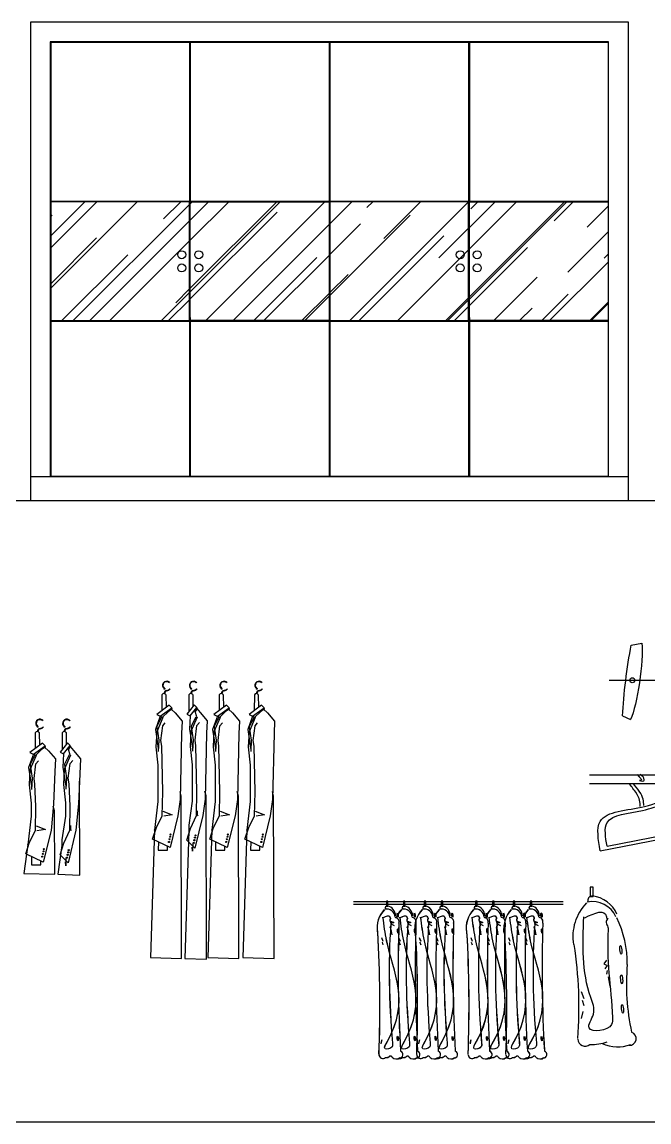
# Model space of a CAD drawing. Header units: inches. Extents: x 8.4 to 50.9, y 14.4 to 39.2.
# Drawn here: x 11.75 to 14.89, y 21.33 to 26.85 of the extents above; entities that cross this region are included whole.
import ezdxf

# ---------------------------------------------------------------- set-up
doc = ezdxf.new("R2010")
doc.units = ezdxf.units.IN
doc.header["$MEASUREMENT"] = 0
for name, color, linetype in [('02', 2, 'Continuous'), ('1', 1, 'Continuous'), ('4', 4, 'Continuous')]:
    doc.layers.add(name, color=color, linetype=linetype)

msp = doc.modelspace()

# ---------------------------------------------------------------- linework, layer by layer
at = {"layer": '02'}
for p, q in [((14.7924, 26.851), (11.7924, 26.851)), ((11.7924, 26.851), (11.7924, 24.451)), ((14.7924, 24.451), (14.7924, 26.851)), ((14.6924, 26.751), (11.8924, 26.751)), ((11.8924, 26.751), (11.8924, 24.571)), ((12.5904, 26.749), (11.8944, 26.749)), ((11.8944, 26.749), (11.8944, 25.953)), ((12.5904, 26.749), (12.5904, 25.953)), ((12.5924, 26.751), (12.5924, 24.571)), ((12.5944, 26.749), (12.5944, 25.953)), ((13.2904, 26.749), (12.5944, 26.749)), ((13.2904, 26.749), (13.2904, 25.953)), ((13.2924, 26.751), (13.2924, 24.571)), ((13.9904, 26.749), (13.2944, 26.749)), ((13.2944, 26.749), (13.2944, 25.953)), ((13.9904, 26.749), (13.9904, 25.953)), ((13.9924, 26.751), (13.9924, 24.571)), ((14.6904, 26.749), (13.9944, 26.749)), ((13.9944, 26.749), (13.9944, 25.953)), ((14.6904, 26.749), (14.6904, 25.953)), ((14.6924, 24.571), (14.6924, 26.751)), ((11.8924, 25.951), (14.6924, 25.951)), ((11.8944, 25.953), (12.5904, 25.953)), ((11.8944, 25.5162), (12.3272, 25.949)), ((11.8944, 25.7173), (12.126, 25.949)), ((11.8944, 25.7784), (12.065, 25.949)), ((12.5904, 25.949), (11.8944, 25.949)), ((11.8944, 25.949), (11.8944, 25.353)), ((12.0078, 25.353), (12.5904, 25.9356)), ((12.4603, 25.863), (12.5463, 25.949)), ((12.5904, 25.353), (12.5904, 25.949)), ((12.5944, 25.953), (13.2904, 25.953)), ((12.5944, 25.8569), (12.6864, 25.949)), ((12.5944, 25.4977), (13.0456, 25.949)), ((12.5944, 25.9396), (12.6038, 25.949)), ((12.5944, 25.7564), (12.787, 25.949)), ((12.5944, 25.5157), (13.0277, 25.949)), ((12.5944, 25.353), (12.5944, 25.949)), ((12.5944, 25.949), (13.2904, 25.949)), ((12.6723, 25.353), (13.2683, 25.949)), ((13.2904, 25.949), (13.2904, 25.353)), ((13.2944, 25.953), (13.9904, 25.953)), ((13.2944, 25.8385), (13.4048, 25.949)), ((13.9904, 25.949), (13.2944, 25.949)), ((13.2944, 25.949), (13.2944, 25.353)), ((13.3943, 25.353), (13.9903, 25.949)), ((13.4805, 25.9205), (13.509, 25.949)), ((13.5649, 25.7642), (13.7497, 25.949)), ((13.9904, 25.353), (13.9904, 25.949)), ((13.9944, 25.953), (14.6904, 25.953)), ((13.9944, 25.8201), (14.1233, 25.949)), ((13.9944, 25.4609), (14.4825, 25.949)), ((13.9944, 25.7123), (14.231, 25.949)), ((13.9944, 25.4717), (14.4717, 25.949)), ((13.9944, 25.353), (13.9944, 25.949)), ((13.9944, 25.949), (14.6904, 25.949)), ((14.0014, 25.9133), (14.037, 25.949)), ((14.4198, 25.854), (14.5148, 25.949)), ((14.6904, 25.949), (14.6904, 25.353)), ((11.8944, 25.8754), (11.9018, 25.8828)), ((12.5944, 25.4618), (13.0297, 25.8971)), ((13.2944, 25.4793), (13.6978, 25.8828)), ((14.5851, 25.8217), (14.6904, 25.927)), ((12.0904, 25.353), (12.5904, 25.8529)), ((12.8088, 25.353), (13.2904, 25.8345)), ((13.2944, 25.6841), (13.4482, 25.8379)), ((13.441, 25.353), (13.8666, 25.7786)), ((13.8415, 25.6673), (13.9904, 25.8161)), ((14.4881, 25.5954), (14.6904, 25.7977)), ((11.8944, 25.5377), (12.1245, 25.7678)), ((12.191, 25.353), (12.5904, 25.7524)), ((13.9944, 25.4286), (14.2851, 25.7193)), ((11.9503, 25.353), (12.2807, 25.6834)), ((12.913, 25.353), (13.229, 25.669)), ((12.9633, 25.353), (13.2904, 25.6801)), ((13.635, 25.353), (13.9904, 25.7083)), ((14.6695, 25.6655), (14.6904, 25.6863)), ((14.3965, 25.353), (14.6904, 25.6468)), ((13.2944, 25.4937), (13.3853, 25.5846)), ((14.1164, 25.353), (14.3336, 25.5703)), ((12.5214, 25.4427), (12.5904, 25.5117)), ((12.4496, 25.353), (12.5904, 25.4937)), ((12.4855, 25.353), (12.5904, 25.4578)), ((13.1537, 25.353), (13.2904, 25.4897)), ((13.168, 25.353), (13.2904, 25.4753)), ((13.8757, 25.353), (13.9904, 25.4677)), ((13.8865, 25.353), (13.9904, 25.4569)), ((14.357, 25.353), (14.4899, 25.4858)), ((14.5977, 25.353), (14.6904, 25.4457)), ((13.9188, 25.353), (13.9904, 25.4246)), ((14.2457, 25.353), (14.3085, 25.4158)), ((14.6049, 25.353), (14.6904, 25.4385)), ((11.8924, 25.351), (14.6924, 25.351)), ((11.8944, 25.369), (11.8944, 24.573)), ((11.8944, 25.353), (12.5904, 25.353)), ((12.5904, 25.369), (12.5904, 24.573)), ((12.5944, 25.369), (12.5944, 24.573)), ((13.2904, 25.353), (12.5944, 25.353)), ((13.2904, 25.369), (13.2904, 24.573)), ((13.2944, 25.369), (13.2944, 24.573)), ((13.2944, 25.353), (13.9904, 25.353)), ((13.9904, 25.369), (13.9904, 24.573)), ((13.9944, 25.369), (13.9944, 24.573)), ((14.6904, 25.353), (13.9944, 25.353)), ((14.6904, 25.369), (14.6904, 24.573)), ((11.7924, 24.571), (14.7924, 24.571)), ((11.8944, 24.573), (12.5904, 24.573)), ((12.5944, 24.573), (13.2904, 24.573)), ((13.2944, 24.573), (13.9904, 24.573)), ((13.9944, 24.573), (14.6904, 24.573)), ((11.7924, 24.451), (14.7924, 24.451)), ((14.806, 23.7244), (14.8588, 23.7352)), ((14.6943, 23.5487), (16.0237, 23.5487)), ((14.7623, 23.3708), (14.8024, 23.3515))]:
    msp.add_line(p, q, dxfattribs=at)
for centre, radius in [((12.5514, 25.6835), 0.02), ((12.6368, 25.6835), 0.02), ((13.9479, 25.6835), 0.02), ((14.0333, 25.6835), 0.02), ((12.5514, 25.6174), 0.02), ((12.6368, 25.6174), 0.02), ((13.9479, 25.6174), 0.02), ((14.0333, 25.6174), 0.02), ((14.8112, 23.549), 0.0126)]:
    msp.add_circle(centre, radius, dxfattribs=at)
at = {"layer": '02', "extrusion": (0, 0, -1)}
for major_axis, ratio, start_param, end_param in [((0.0322, 0.23), 0.162174, 0.623188, 2.601624), ((0.038, 0.3001), 0.10641, 4.053083, 5.313097)]:
    msp.add_ellipse((14.8109, 23.5515), major_axis=major_axis, ratio=ratio, start_param=start_param, end_param=end_param, dxfattribs=at)
at = {"layer": '1'}
for p, q in [((8.7087, 24.451), (29.0349, 24.451)), ((12.4525, 23.4758), (12.4521, 23.3964)), ((12.4746, 23.4131), (12.4731, 23.4749)), ((12.5877, 23.4758), (12.5872, 23.392)), ((12.6096, 23.4199), (12.6083, 23.4749)), ((12.7398, 23.4758), (12.7393, 23.3964)), ((12.7619, 23.4131), (12.7604, 23.4749)), ((12.9157, 23.4758), (12.9152, 23.3964)), ((12.9378, 23.4131), (12.9363, 23.4749)), ((12.4891, 23.4238), (12.426, 23.3771)), ((12.4438, 23.3687), (12.5021, 23.4107)), ((12.5032, 23.4061), (12.4827, 23.3907)), ((12.4891, 23.4238), (12.5021, 23.4107)), ((12.4992, 23.4031), (12.5191, 23.3859)), ((12.5032, 23.4061), (12.5021, 23.4107)), ((12.6141, 23.4254), (12.5766, 23.3787)), ((12.5944, 23.3703), (12.6271, 23.4124)), ((12.6141, 23.4254), (12.6271, 23.4124)), ((12.6282, 23.4078), (12.6183, 23.3924)), ((12.6282, 23.4078), (12.6271, 23.4124)), ((12.628, 23.4075), (12.6441, 23.3875)), ((12.7763, 23.4238), (12.7132, 23.3771)), ((12.7311, 23.3687), (12.7894, 23.4107)), ((12.7905, 23.4061), (12.77, 23.3907)), ((12.7763, 23.4238), (12.7894, 23.4107)), ((12.7864, 23.4031), (12.8063, 23.3859)), ((12.7905, 23.4061), (12.7894, 23.4107)), ((12.9522, 23.4238), (12.8891, 23.3771)), ((12.907, 23.3687), (12.9652, 23.4107)), ((12.9664, 23.4061), (12.9458, 23.3907)), ((12.9522, 23.4238), (12.9652, 23.4107)), ((12.9623, 23.4031), (12.9822, 23.3859)), ((12.9664, 23.4061), (12.9652, 23.4107)), ((12.4438, 23.3687), (12.4192, 23.302)), ((12.4569, 23.3627), (12.4258, 23.2908)), ((12.426, 23.3771), (12.4568, 23.3625)), ((12.4268, 23.3157), (12.4525, 23.3646)), ((12.455, 23.3634), (12.4827, 23.3907)), ((12.5193, 23.3858), (12.5535, 23.3444)), ((12.5535, 23.3444), (12.551, 23.281)), ((12.5766, 23.3787), (12.5944, 23.3703)), ((12.5944, 23.3703), (12.5912, 23.3037)), ((12.6289, 23.3643), (12.5978, 23.2925)), ((12.5988, 23.3173), (12.6245, 23.3662)), ((12.6271, 23.365), (12.6183, 23.3924)), ((12.6443, 23.3875), (12.6785, 23.3461)), ((12.6785, 23.3461), (12.676, 23.2827)), ((12.7311, 23.3687), (12.7064, 23.302)), ((12.7442, 23.3627), (12.7131, 23.2908)), ((12.7132, 23.3771), (12.7441, 23.3625)), ((12.7141, 23.3157), (12.7398, 23.3646)), ((12.7423, 23.3634), (12.77, 23.3907)), ((12.8065, 23.3858), (12.8407, 23.3444)), ((12.8407, 23.3444), (12.8383, 23.281)), ((12.907, 23.3687), (12.8823, 23.302)), ((12.92, 23.3627), (12.8889, 23.2908)), ((12.8891, 23.3771), (12.92, 23.3625)), ((12.8899, 23.3157), (12.9156, 23.3646)), ((12.9182, 23.3634), (12.9458, 23.3907)), ((12.9824, 23.3858), (13.0166, 23.3444)), ((13.0166, 23.3444), (13.0142, 23.281)), ((12.4192, 23.302), (12.4329, 23.2073)), ((12.4258, 23.2908), (12.4217, 23.2152)), ((12.4268, 23.3157), (12.4363, 23.2484)), ((12.4461, 23.2469), (12.4559, 23.32)), ((12.4559, 23.32), (12.4681, 23.3347)), ((12.5912, 23.3037), (12.6049, 23.209)), ((12.5978, 23.2925), (12.5938, 23.2169)), ((12.5988, 23.3173), (12.6083, 23.2501)), ((12.6181, 23.2486), (12.6279, 23.3217)), ((12.6279, 23.3217), (12.6401, 23.3363)), ((12.7064, 23.302), (12.7201, 23.2073)), ((12.7131, 23.2908), (12.709, 23.2152)), ((12.7141, 23.3157), (12.7236, 23.2484)), ((12.7334, 23.2469), (12.7431, 23.32)), ((12.7431, 23.32), (12.7553, 23.3347)), ((12.8823, 23.302), (12.896, 23.2073)), ((12.8889, 23.2908), (12.8849, 23.2152)), ((12.8899, 23.3157), (12.8994, 23.2484)), ((12.9093, 23.2469), (12.919, 23.32)), ((12.919, 23.32), (12.9312, 23.3347)), ((11.8536, 23.2332), (11.7905, 23.1865)), ((11.817, 23.2853), (11.8166, 23.2058)), ((11.8391, 23.2225), (11.8376, 23.2844)), ((11.8536, 23.2332), (11.8666, 23.2202)), ((11.9786, 23.2349), (11.9411, 23.1882)), ((11.9522, 23.2853), (11.9517, 23.2014)), ((11.9741, 23.2294), (11.9728, 23.2844)), ((11.9786, 23.2349), (11.9916, 23.2218)), ((12.4363, 23.2484), (12.434, 23.1913)), ((12.451, 23.2177), (12.4461, 23.2469)), ((12.551, 23.281), (12.5437, 22.9509)), ((12.6083, 23.2501), (12.606, 23.193)), ((12.623, 23.2193), (12.6181, 23.2486)), ((12.676, 23.2827), (12.6687, 22.9525)), ((12.7236, 23.2484), (12.7213, 23.1913)), ((12.7383, 23.2177), (12.7334, 23.2469)), ((12.8383, 23.281), (12.831, 22.9509)), ((12.8994, 23.2484), (12.8972, 23.1913)), ((12.9141, 23.2177), (12.9093, 23.2469)), ((13.0142, 23.281), (13.0069, 22.9509)), ((11.8083, 23.1781), (11.7837, 23.1115)), ((11.7905, 23.1865), (11.8213, 23.172)), ((11.8083, 23.1781), (11.8666, 23.2202)), ((11.8195, 23.1728), (11.8472, 23.2002)), ((11.8677, 23.2156), (11.8472, 23.2002)), ((11.8637, 23.2125), (11.8836, 23.1953)), ((11.8677, 23.2156), (11.8666, 23.2202)), ((11.8838, 23.1953), (11.918, 23.1539)), ((11.9411, 23.1882), (11.9589, 23.1798)), ((11.9589, 23.1798), (11.9557, 23.1131)), ((11.9589, 23.1798), (11.9916, 23.2218)), ((11.9927, 23.2173), (11.9828, 23.2018)), ((11.9916, 23.1745), (11.9828, 23.2018)), ((11.9927, 23.2173), (11.9916, 23.2218)), ((11.9925, 23.217), (12.0086, 23.197)), ((12.0088, 23.197), (12.043, 23.1555)), ((12.4217, 23.2152), (12.4315, 23.1226)), ((12.4559, 22.9886), (12.451, 23.2177)), ((12.5938, 23.2169), (12.6035, 23.1243)), ((12.6279, 22.9903), (12.623, 23.2193)), ((12.709, 23.2152), (12.7187, 23.1226)), ((12.7431, 22.9886), (12.7383, 23.2177)), ((12.8849, 23.2152), (12.8946, 23.1226)), ((12.919, 22.9886), (12.9141, 23.2177)), ((11.8214, 23.1721), (11.7903, 23.1002)), ((11.7913, 23.1251), (11.817, 23.174)), ((11.7913, 23.1251), (11.8008, 23.0578)), ((11.8106, 23.0564), (11.8204, 23.1295)), ((11.8204, 23.1295), (11.8326, 23.1441)), ((11.918, 23.1539), (11.9155, 23.0905)), ((11.9934, 23.1738), (11.9623, 23.1019)), ((11.9633, 23.1268), (11.989, 23.1757)), ((11.9633, 23.1268), (11.9728, 23.0595)), ((11.9826, 23.058), (11.9924, 23.1312)), ((11.9924, 23.1312), (12.0046, 23.1458)), ((12.043, 23.1555), (12.0332, 22.9289)), ((12.4315, 23.1226), (12.4315, 22.9399)), ((12.6035, 23.1243), (12.6035, 22.9415)), ((12.7187, 23.1226), (12.7187, 22.9399)), ((12.8946, 23.1226), (12.8946, 22.9399)), ((11.7837, 23.1115), (11.7974, 23.0167)), ((11.7903, 23.1002), (11.7862, 23.0247)), ((11.9155, 23.0905), (11.9082, 22.9272)), ((11.9557, 23.1131), (11.9694, 23.0184)), ((11.9623, 23.1019), (11.9582, 23.0264)), ((11.7862, 23.0247), (11.796, 22.9321)), ((11.8008, 23.0578), (11.7985, 23.0008)), ((11.8155, 23.0271), (11.8106, 23.0564)), ((11.8204, 22.915), (11.8155, 23.0271)), ((11.9582, 23.0264), (11.968, 22.9337)), ((11.9728, 23.0595), (11.9705, 23.0024)), ((11.9875, 23.0288), (11.9826, 23.058)), ((11.9924, 22.9167), (11.9875, 23.0288)), ((12.0405, 22.5715), (12.0381, 23.0422)), ((12.4534, 22.8692), (12.4559, 22.9886)), ((12.5486, 22.9667), (12.5428, 22.9908)), ((12.551, 22.1535), (12.5486, 22.9667)), ((12.6255, 22.8709), (12.6279, 22.9903)), ((12.6736, 22.9683), (12.6678, 22.9925)), ((12.676, 22.149), (12.6736, 22.9683)), ((12.7407, 22.8692), (12.7431, 22.9886)), ((12.8359, 22.9667), (12.8301, 22.9908)), ((12.8383, 22.1535), (12.8359, 22.9667)), ((12.9166, 22.8692), (12.919, 22.9886)), ((13.0117, 22.9667), (13.0059, 22.9908)), ((13.0142, 22.1535), (13.0117, 22.9667)), ((11.796, 22.9321), (11.796, 22.8663)), ((11.8179, 22.7956), (11.8204, 22.915)), ((11.9082, 22.9272), (11.896, 22.7956)), ((11.9131, 22.8931), (11.9073, 22.9172)), ((11.968, 22.9337), (11.968, 22.8679)), ((11.99, 22.7973), (11.9924, 22.9167)), ((12.0332, 22.9289), (12.021, 22.7973)), ((12.4315, 22.9399), (12.4144, 22.7973)), ((12.5437, 22.9509), (12.5315, 22.8692)), ((12.6035, 22.9415), (12.5864, 22.8221)), ((12.6687, 22.9525), (12.6565, 22.8709)), ((12.7187, 22.9399), (12.7017, 22.7973)), ((12.831, 22.9509), (12.8188, 22.8692)), ((12.8946, 22.9399), (12.8775, 22.7973)), ((13.0069, 22.9509), (12.9947, 22.8692)), ((11.796, 22.8663), (11.7789, 22.7237)), ((11.9155, 22.5759), (11.9131, 22.8931)), ((11.968, 22.8679), (11.9509, 22.7485)), ((12.4242, 22.8104), (12.4534, 22.8692)), ((12.457, 22.8927), (12.504, 22.8732)), ((12.504, 22.8732), (12.4609, 22.8669)), ((12.5315, 22.8692), (12.4927, 22.7102)), ((12.5962, 22.8059), (12.6255, 22.8709)), ((12.6565, 22.8709), (12.6177, 22.7058)), ((12.629, 22.8944), (12.629, 22.8748)), ((12.629, 22.8748), (12.6329, 22.8686)), ((12.7114, 22.8104), (12.7407, 22.8692)), ((12.7442, 22.8927), (12.7913, 22.8732)), ((12.7913, 22.8732), (12.7482, 22.8669)), ((12.8188, 22.8692), (12.78, 22.7102)), ((12.8873, 22.8104), (12.9166, 22.8692)), ((12.9201, 22.8927), (12.9671, 22.8732)), ((12.9671, 22.8732), (12.924, 22.8669)), ((12.9947, 22.8692), (12.9558, 22.7102)), ((11.7887, 22.7368), (11.8179, 22.7956)), ((11.8215, 22.8192), (11.8685, 22.7996)), ((11.8685, 22.7996), (11.8254, 22.7933)), ((11.896, 22.7956), (11.8572, 22.6366)), ((11.9607, 22.7323), (11.99, 22.7973)), ((12.021, 22.7973), (11.9822, 22.6322)), ((11.9935, 22.8208), (11.9935, 22.8012)), ((11.9935, 22.8012), (11.9974, 22.795)), ((12.4144, 22.7982), (12.3943, 22.1576)), ((12.4049, 22.7516), (12.4242, 22.8104)), ((12.4144, 22.7973), (12.4144, 22.7982)), ((12.5864, 22.7937), (12.5663, 22.1531)), ((12.5769, 22.7472), (12.5962, 22.8059)), ((12.5864, 22.8221), (12.5864, 22.7937)), ((12.7017, 22.7982), (12.6816, 22.1576)), ((12.6922, 22.7516), (12.7114, 22.8104)), ((12.7017, 22.7973), (12.7017, 22.7982)), ((12.8775, 22.7982), (12.8574, 22.1576)), ((12.868, 22.7516), (12.8873, 22.8104)), ((12.8775, 22.7973), (12.8775, 22.7982)), ((11.7694, 22.6781), (11.7887, 22.7368)), ((11.9509, 22.7485), (11.9509, 22.7201)), ((12.4927, 22.7102), (12.4049, 22.7516)), ((12.4343, 22.7377), (12.4337, 22.6964)), ((12.6177, 22.7058), (12.5769, 22.7472)), ((12.78, 22.7102), (12.6922, 22.7516)), ((12.7216, 22.7377), (12.7209, 22.6964)), ((12.9558, 22.7102), (12.868, 22.7516)), ((12.8975, 22.7377), (12.8968, 22.6964)), ((11.7789, 22.7246), (11.7588, 22.58)), ((11.7789, 22.7237), (11.7789, 22.7246)), ((11.9509, 22.7201), (11.9308, 22.5756)), ((11.9414, 22.6736), (11.9607, 22.7323)), ((12.4337, 22.6964), (12.4802, 22.6972)), ((12.4802, 22.6972), (12.4797, 22.7164)), ((12.6052, 22.6927), (12.6046, 22.7119)), ((12.6057, 22.6919), (12.6052, 22.6927)), ((12.6064, 22.7333), (12.6057, 22.6919)), ((12.7209, 22.6964), (12.7675, 22.6972)), ((12.7675, 22.6972), (12.7669, 22.7164)), ((12.8968, 22.6964), (12.9434, 22.6972)), ((12.9434, 22.6972), (12.9428, 22.7164)), ((11.8572, 22.6366), (11.7694, 22.6781)), ((11.7988, 22.6642), (11.7982, 22.6228)), ((11.8447, 22.6236), (11.8442, 22.6428)), ((11.9822, 22.6322), (11.9414, 22.6736)), ((11.9697, 22.6192), (11.9691, 22.6383)), ((11.9709, 22.6597), (11.9702, 22.6183)), ((11.7588, 22.58), (11.9155, 22.5759)), ((11.7982, 22.6228), (11.8447, 22.6236)), ((11.9308, 22.5756), (12.0405, 22.5715)), ((11.9702, 22.6183), (11.9697, 22.6192)), ((12.3943, 22.1576), (12.551, 22.1535)), ((12.5663, 22.1531), (12.676, 22.149)), ((12.6816, 22.1576), (12.8383, 22.1535)), ((12.8574, 22.1576), (13.0142, 22.1535)), ((8.7087, 21.3329), (29.0349, 21.3329))]:
    msp.add_line(p, q, dxfattribs=at)
for centre, radius in [((12.4645, 23.5062), 0.00221), ((12.5991, 23.5062), 0.00221), ((12.7518, 23.5062), 0.00221), ((12.9277, 23.5062), 0.00221), ((11.829, 23.3157), 0.00221), ((11.9636, 23.3157), 0.00221), ((12.4874, 22.7375), 0.00274), ((12.4899, 22.7512), 0.00274), ((12.4932, 22.7639), 0.00274), ((12.4952, 22.7751), 0.00274), ((12.6124, 22.7331), 0.00274), ((12.6149, 22.7467), 0.00274), ((12.6182, 22.7595), 0.00274), ((12.6202, 22.7706), 0.00274), ((12.7746, 22.7375), 0.00274), ((12.7771, 22.7512), 0.00274), ((12.7805, 22.7639), 0.00274), ((12.7824, 22.7751), 0.00274), ((12.9505, 22.7375), 0.00274), ((12.953, 22.7512), 0.00274), ((12.9564, 22.7639), 0.00274), ((12.9583, 22.7751), 0.00274), ((11.8544, 22.6776), 0.00274), ((11.8577, 22.6904), 0.00274), ((11.8597, 22.7015), 0.00274), ((11.9827, 22.6859), 0.00274), ((11.9847, 22.697), 0.00274), ((11.8519, 22.664), 0.00274), ((11.9769, 22.6595), 0.00274), ((11.9794, 22.6731), 0.00274)]:
    msp.add_circle(centre, radius, dxfattribs=at)
for centre, radius, start, end in [((12.4759, 23.523), 0.0209, 58.8889, 230.4094), ((12.4759, 23.523), 0.0186, 58.8889, 230.4094), ((12.4741, 23.52), 0.0221, 46.2084, 58.8889), ((12.4741, 23.52), 0.0244, 40.831, 58.8889), ((12.6105, 23.523), 0.0209, 58.8889, 230.4094), ((12.6105, 23.523), 0.0186, 58.8889, 230.4094), ((12.6087, 23.52), 0.0221, 46.2084, 58.8889), ((12.6087, 23.52), 0.0244, 40.831, 58.8889), ((12.7632, 23.523), 0.0209, 58.8889, 230.4094), ((12.7632, 23.523), 0.0186, 58.8889, 230.4094), ((12.7613, 23.52), 0.0221, 46.2084, 58.8889), ((12.7613, 23.52), 0.0244, 40.831, 58.8889), ((12.939, 23.523), 0.0209, 58.8889, 230.4094), ((12.939, 23.523), 0.0186, 58.8889, 230.4094), ((12.9372, 23.52), 0.0221, 46.2084, 58.8889), ((12.9372, 23.52), 0.0244, 40.831, 58.8889), ((12.4626, 23.4702), 0.0116, 24.2419, 150.7783), ((12.4798, 23.4799), 0.0183, 98.1438, 177.8717), ((12.4798, 23.4799), 0.016, 98.1438, 177.7449), ((12.4741, 23.52), 0.0221, 278.1438, 320.7311), ((12.4741, 23.52), 0.0244, 278.1438, 325.0188), ((12.5978, 23.4702), 0.0116, 24.2419, 150.7783), ((12.6144, 23.4799), 0.0183, 98.1438, 177.8717), ((12.6144, 23.4799), 0.016, 98.1438, 177.7449), ((12.6087, 23.52), 0.0221, 278.1438, 320.7311), ((12.6087, 23.52), 0.0244, 278.1438, 325.0188), ((12.7499, 23.4702), 0.0116, 24.2419, 150.7783), ((12.7671, 23.4799), 0.0183, 98.1438, 177.8717), ((12.7671, 23.4799), 0.016, 98.1438, 177.7449), ((12.7613, 23.52), 0.0221, 278.1438, 320.7311), ((12.7613, 23.52), 0.0244, 278.1438, 325.0188), ((12.9257, 23.4702), 0.0116, 24.2419, 150.7783), ((12.943, 23.4799), 0.0183, 98.1438, 177.8717), ((12.943, 23.4799), 0.016, 98.1438, 177.7449), ((12.9372, 23.52), 0.0221, 278.1438, 320.7311), ((12.9372, 23.52), 0.0244, 278.1438, 325.0188), ((11.8404, 23.3325), 0.0209, 58.8889, 230.4094), ((11.8404, 23.3325), 0.0186, 58.8889, 230.4094), ((11.8386, 23.3295), 0.0221, 46.2084, 58.8889), ((11.8386, 23.3295), 0.0244, 40.831, 58.8889), ((11.975, 23.3325), 0.0209, 58.8889, 230.4094), ((11.975, 23.3325), 0.0186, 58.8889, 230.4094), ((11.9732, 23.3295), 0.0221, 46.2084, 58.8889), ((11.9732, 23.3295), 0.0244, 40.831, 58.8889), ((11.8271, 23.2796), 0.0116, 24.2419, 150.7783), ((11.8443, 23.2894), 0.0183, 98.1438, 177.8717), ((11.8443, 23.2894), 0.016, 98.1438, 177.7449), ((11.8386, 23.3295), 0.0221, 278.1438, 320.7311), ((11.8386, 23.3295), 0.0244, 278.1438, 325.0188), ((11.9623, 23.2796), 0.0116, 24.2419, 150.7783), ((11.9789, 23.2894), 0.0183, 98.1438, 177.8717), ((11.9789, 23.2894), 0.016, 98.1438, 177.7449), ((11.9732, 23.3295), 0.0221, 278.1438, 320.7311), ((11.9732, 23.3295), 0.0244, 278.1438, 325.0188)]:
    msp.add_arc(centre, radius, start, end, dxfattribs=at)
at = {"layer": '4'}
for p, q in [((14.5964, 23.075), (16.3961, 23.075)), ((14.5964, 23.0314), (16.407, 23.0314)), ((14.6499, 22.6933), (15.031, 22.7667)), ((14.6845, 22.7172), (14.9763, 22.7735)), ((13.4125, 22.439), (13.6996, 22.439)), ((13.4125, 22.4386), (13.6998, 22.4386)), ((13.4125, 22.4264), (13.6996, 22.4264)), ((13.4125, 22.426), (13.6998, 22.426)), ((13.6207, 22.439), (14.4648, 22.439)), ((13.6207, 22.4264), (14.4648, 22.4264)), ((13.6208, 22.4386), (14.4648, 22.4386)), ((13.6208, 22.426), (14.4648, 22.426)), ((14.1403, 22.439), (14.4322, 22.439)), ((14.1403, 22.4264), (14.4322, 22.4264)), ((14.1405, 22.4386), (14.4322, 22.4386)), ((14.1405, 22.426), (14.4322, 22.426)), ((13.5953, 22.3428), (13.6143, 22.3334)), ((13.5977, 22.3147), (13.5953, 22.3054)), ((13.5955, 22.3424), (13.6145, 22.3331)), ((13.5979, 22.3143), (13.5955, 22.305)), ((13.6143, 22.3334), (13.5977, 22.3288)), ((13.5977, 22.3288), (13.6167, 22.3194)), ((13.6145, 22.3331), (13.5979, 22.3284)), ((13.5979, 22.3284), (13.6168, 22.319)), ((13.6, 22.2984), (13.6047, 22.2726)), ((13.6002, 22.298), (13.6049, 22.2722)), ((13.6807, 22.3428), (13.6997, 22.3334)), ((13.6831, 22.3147), (13.6807, 22.3054)), ((13.6809, 22.3424), (13.6999, 22.3331)), ((13.6833, 22.3143), (13.6809, 22.305)), ((13.6997, 22.3334), (13.6831, 22.3288)), ((13.6831, 22.3288), (13.7021, 22.3194)), ((13.6999, 22.3331), (13.6833, 22.3284)), ((13.6833, 22.3284), (13.7022, 22.319)), ((13.6854, 22.2984), (13.6901, 22.2726)), ((13.6856, 22.298), (13.6903, 22.2722)), ((13.7846, 22.3428), (13.8035, 22.3334)), ((13.7869, 22.3147), (13.7846, 22.3054)), ((13.7847, 22.3424), (13.8037, 22.3331)), ((13.7871, 22.3143), (13.7847, 22.305)), ((13.8035, 22.3334), (13.7869, 22.3288)), ((13.7869, 22.3288), (13.8059, 22.3194)), ((13.8037, 22.3331), (13.7871, 22.3284)), ((13.7871, 22.3284), (13.806, 22.319)), ((13.7892, 22.2984), (13.7939, 22.2726)), ((13.7894, 22.298), (13.7941, 22.2722)), ((13.87, 22.3428), (13.8889, 22.3334)), ((13.8723, 22.3147), (13.87, 22.3054)), ((13.8701, 22.3424), (13.8891, 22.3331)), ((13.8725, 22.3143), (13.8701, 22.305)), ((13.8889, 22.3334), (13.8723, 22.3288)), ((13.8723, 22.3288), (13.8913, 22.3194)), ((13.8891, 22.3331), (13.8725, 22.3284)), ((13.8725, 22.3284), (13.8915, 22.319)), ((13.8746, 22.2984), (13.8793, 22.2726)), ((13.8748, 22.298), (13.8795, 22.2722)), ((14.0424, 22.3428), (14.0614, 22.3334)), ((14.0448, 22.3147), (14.0424, 22.3054)), ((14.0426, 22.3424), (14.0616, 22.3331)), ((14.0449, 22.3143), (14.0426, 22.305)), ((14.0614, 22.3334), (14.0448, 22.3288)), ((14.0448, 22.3288), (14.0637, 22.3194)), ((14.0616, 22.3331), (14.0449, 22.3284)), ((14.0449, 22.3284), (14.0639, 22.319)), ((14.0471, 22.2984), (14.0518, 22.2726)), ((14.0473, 22.298), (14.052, 22.2722)), ((14.1278, 22.3428), (14.1468, 22.3334)), ((14.1302, 22.3147), (14.1278, 22.3054)), ((14.128, 22.3424), (14.147, 22.3331)), ((14.1303, 22.3143), (14.128, 22.305)), ((14.1468, 22.3334), (14.1302, 22.3288)), ((14.1302, 22.3288), (14.1491, 22.3194)), ((14.147, 22.3331), (14.1303, 22.3284)), ((14.1303, 22.3284), (14.1493, 22.319)), ((14.1325, 22.2984), (14.1372, 22.2726)), ((14.1327, 22.298), (14.1374, 22.2722)), ((14.2316, 22.3428), (14.2506, 22.3334)), ((14.234, 22.3147), (14.2316, 22.3054)), ((14.2318, 22.3424), (14.2508, 22.3331)), ((14.2342, 22.3143), (14.2318, 22.305)), ((14.2506, 22.3334), (14.234, 22.3288)), ((14.234, 22.3288), (14.2529, 22.3194)), ((14.2508, 22.3331), (14.2342, 22.3284)), ((14.2342, 22.3284), (14.2531, 22.319)), ((14.2363, 22.2984), (14.241, 22.2726)), ((14.2365, 22.298), (14.2412, 22.2722)), ((14.317, 22.3428), (14.336, 22.3334)), ((14.3194, 22.3147), (14.317, 22.3054)), ((14.3172, 22.3424), (14.3362, 22.3331)), ((14.3196, 22.3143), (14.3172, 22.305)), ((14.336, 22.3334), (14.3194, 22.3288)), ((14.3194, 22.3288), (14.3384, 22.3194)), ((14.3362, 22.3331), (14.3196, 22.3284)), ((14.3196, 22.3284), (14.3385, 22.319)), ((14.3217, 22.2984), (14.3264, 22.2726)), ((14.3219, 22.298), (14.3266, 22.2722)), ((13.5535, 22.2586), (13.5605, 22.2399)), ((13.5536, 22.2582), (13.5607, 22.2395)), ((13.6389, 22.2586), (13.6459, 22.2399)), ((13.639, 22.2582), (13.6461, 22.2395)), ((13.7427, 22.2586), (13.7497, 22.2399)), ((13.7428, 22.2582), (13.7499, 22.2395)), ((13.8281, 22.2586), (13.8351, 22.2399)), ((13.8283, 22.2582), (13.8353, 22.2395)), ((14.0005, 22.2586), (14.0076, 22.2399)), ((14.0007, 22.2582), (14.0077, 22.2395)), ((14.0859, 22.2586), (14.093, 22.2399)), ((14.0861, 22.2582), (14.0931, 22.2395)), ((14.1898, 22.2586), (14.1968, 22.2399)), ((14.1899, 22.2582), (14.1969, 22.2395)), ((14.2752, 22.2586), (14.2822, 22.2399)), ((14.2753, 22.2582), (14.2824, 22.2395)), ((13.5558, 22.2352), (13.5605, 22.2212)), ((13.556, 22.2348), (13.5607, 22.2208)), ((13.6412, 22.2352), (13.6459, 22.2212)), ((13.6414, 22.2348), (13.6461, 22.2208)), ((13.745, 22.2352), (13.7497, 22.2212)), ((13.7452, 22.2348), (13.7499, 22.2208)), ((13.8304, 22.2352), (13.8351, 22.2212)), ((13.8306, 22.2348), (13.8353, 22.2208)), ((14.0029, 22.2352), (14.0076, 22.2212)), ((14.0031, 22.2348), (14.0077, 22.2208)), ((14.0883, 22.2352), (14.093, 22.2212)), ((14.0885, 22.2348), (14.0931, 22.2208)), ((14.1921, 22.2352), (14.1968, 22.2212)), ((14.1923, 22.2348), (14.1969, 22.2208)), ((14.2775, 22.2352), (14.2822, 22.2212)), ((14.2777, 22.2348), (14.2824, 22.2208)), ((14.6814, 22.1443), (14.6683, 22.1269)), ((14.6683, 22.1269), (14.6857, 22.1182)), ((14.6857, 22.1182), (14.6726, 22.1008)), ((14.6857, 22.0921), (14.6814, 22.0747)), ((14.6901, 22.0616), (14.6988, 22.0137)), ((14.555, 21.9876), (14.568, 21.9527)), ((14.5593, 21.944), (14.568, 21.9179)), ((14.5637, 21.8874), (14.555, 21.8526)), ((13.5546, 21.7449), (13.5499, 21.7262)), ((13.5548, 21.7446), (13.5501, 21.7258)), ((13.7438, 21.7449), (13.7392, 21.7262)), ((13.744, 21.7446), (13.7393, 21.7258)), ((14.0017, 21.7449), (13.997, 21.7262)), ((14.0019, 21.7446), (13.9972, 21.7258)), ((14.1909, 21.7449), (14.1862, 21.7262)), ((14.1911, 21.7446), (14.1864, 21.7258))]:
    msp.add_line(p, q, dxfattribs=at)
for points in [[(14.6144, 22.5103), (14.6004, 22.5103), (14.6004, 22.4648), (14.6144, 22.4648)], [(13.5854, 22.4405), (13.5779, 22.4405), (13.5779, 22.416), (13.5854, 22.416)], [(13.5856, 22.4401), (13.578, 22.4401), (13.578, 22.4156), (13.5856, 22.4156)], [(13.6708, 22.4405), (13.6633, 22.4405), (13.6633, 22.416), (13.6708, 22.416)], [(13.671, 22.4401), (13.6634, 22.4401), (13.6634, 22.4156), (13.671, 22.4156)], [(13.7746, 22.4405), (13.7671, 22.4405), (13.7671, 22.416), (13.7746, 22.416)], [(13.7748, 22.4401), (13.7673, 22.4401), (13.7673, 22.4156), (13.7748, 22.4156)], [(13.86, 22.4405), (13.8525, 22.4405), (13.8525, 22.416), (13.86, 22.416)], [(13.8602, 22.4401), (13.8527, 22.4401), (13.8527, 22.4156), (13.8602, 22.4156)], [(14.0325, 22.4405), (14.0249, 22.4405), (14.0249, 22.416), (14.0325, 22.416)], [(14.0326, 22.4401), (14.0251, 22.4401), (14.0251, 22.4156), (14.0326, 22.4156)], [(14.1179, 22.4405), (14.1103, 22.4405), (14.1103, 22.416), (14.1179, 22.416)], [(14.1181, 22.4401), (14.1105, 22.4401), (14.1105, 22.4156), (14.1181, 22.4156)], [(14.2217, 22.4405), (14.2142, 22.4405), (14.2142, 22.416), (14.2217, 22.416)], [(14.2219, 22.4401), (14.2143, 22.4401), (14.2143, 22.4156), (14.2219, 22.4156)], [(14.3071, 22.4405), (14.2996, 22.4405), (14.2996, 22.416), (14.3071, 22.416)], [(14.3073, 22.4401), (14.2997, 22.4401), (14.2997, 22.4156), (14.3073, 22.4156)]]:
    msp.add_lwpolyline(points, close=True, dxfattribs=at)
for centre, radius, start, end in [((14.6094, 22.4451), 0.0216, 84.2053, 204.6761), ((14.5943, 22.3163), 0.1513, 22.893, 83.4112), ((13.5827, 22.4054), 0.0116, 84.2053, 204.6761), ((13.5829, 22.4051), 0.0116, 84.2053, 204.6761), ((13.573, 22.3677), 0.0504, 0.1378, 77.5386), ((13.5732, 22.3674), 0.0504, 0.1378, 77.5386), ((13.6681, 22.4054), 0.0116, 84.2053, 204.6761), ((13.6683, 22.4051), 0.0116, 84.2053, 204.6761), ((13.6584, 22.3677), 0.0504, 0.1378, 77.5386), ((13.6586, 22.3674), 0.0504, 0.1378, 77.5386), ((13.7719, 22.4054), 0.0116, 84.2053, 204.6761), ((13.7721, 22.4051), 0.0116, 84.2053, 204.6761), ((13.7622, 22.3677), 0.0504, 0.1378, 77.5386), ((13.7624, 22.3674), 0.0504, 0.1378, 77.5386), ((13.8573, 22.4054), 0.0116, 84.2053, 204.6761), ((13.8575, 22.4051), 0.0116, 84.2053, 204.6761), ((13.8476, 22.3677), 0.0504, 0.1378, 77.5386), ((13.8478, 22.3674), 0.0504, 0.1378, 77.5386), ((14.0298, 22.4054), 0.0116, 84.2053, 204.6761), ((14.03, 22.4051), 0.0116, 84.2053, 204.6761), ((14.0201, 22.3677), 0.0504, 0.1378, 77.5386), ((14.0203, 22.3674), 0.0504, 0.1378, 77.5386), ((14.1152, 22.4054), 0.0116, 84.2053, 204.6761), ((14.1154, 22.4051), 0.0116, 84.2053, 204.6761), ((14.1055, 22.3677), 0.0504, 0.1378, 77.5386), ((14.1057, 22.3674), 0.0504, 0.1378, 77.5386), ((14.219, 22.4054), 0.0116, 84.2053, 204.6761), ((14.2192, 22.4051), 0.0116, 84.2053, 204.6761), ((14.2093, 22.3677), 0.0504, 0.1378, 77.5386), ((14.2095, 22.3674), 0.0504, 0.1378, 77.5386), ((14.3044, 22.4054), 0.0116, 84.2053, 204.6761), ((14.3046, 22.4051), 0.0116, 84.2053, 204.6761), ((14.2947, 22.3677), 0.0504, 0.1378, 77.5386), ((14.2949, 22.3674), 0.0504, 0.1378, 77.5386), ((14.7609, 22.2608), 0.2481, 136.4359, 188.83), ((14.6105, 22.3081), 0.1304, 24.444, 101.0826), ((13.664, 22.3065), 0.1332, 136.4359, 188.83), ((13.6642, 22.3061), 0.1332, 136.4359, 188.83), ((13.5787, 22.3592), 0.0424, 2.2828, 102.1051), ((13.5789, 22.3588), 0.0424, 2.2828, 102.1051), ((13.6199, 22.3374), 0.0214, 342.8423, 80.601), ((13.6201, 22.337), 0.0214, 342.8423, 80.601), ((13.7494, 22.3065), 0.1332, 136.4359, 159.0322), ((13.7496, 22.3061), 0.1332, 136.4359, 159.0322), ((13.6641, 22.3592), 0.0424, 2.2828, 102.1051), ((13.6643, 22.3588), 0.0424, 2.2828, 102.1051), ((13.7053, 22.3374), 0.0214, 342.8423, 80.601), ((13.7055, 22.337), 0.0214, 342.8423, 80.601), ((13.8532, 22.3065), 0.1332, 136.4359, 188.83), ((13.8534, 22.3061), 0.1332, 136.4359, 188.83), ((13.7679, 22.3592), 0.0424, 2.2828, 102.1051), ((13.7681, 22.3588), 0.0424, 2.2828, 102.1051), ((13.8091, 22.3374), 0.0214, 342.8423, 80.601), ((13.8093, 22.337), 0.0214, 342.8423, 80.601), ((13.9387, 22.3065), 0.1332, 136.4359, 159.0322), ((13.9388, 22.3061), 0.1332, 136.4359, 159.0322), ((13.8534, 22.3592), 0.0424, 2.2828, 102.1051), ((13.8535, 22.3588), 0.0424, 2.2828, 102.1051), ((13.8946, 22.3374), 0.0214, 342.8423, 80.601), ((13.8947, 22.337), 0.0214, 342.8423, 80.601), ((14.1111, 22.3065), 0.1332, 136.4359, 188.83), ((14.1113, 22.3061), 0.1332, 136.4359, 188.83), ((14.0258, 22.3592), 0.0424, 2.2828, 102.1051), ((14.026, 22.3588), 0.0424, 2.2828, 102.1051), ((14.067, 22.3374), 0.0214, 342.8423, 80.601), ((14.0672, 22.337), 0.0214, 342.8423, 80.601), ((14.1965, 22.3065), 0.1332, 136.4359, 159.0322), ((14.1967, 22.3061), 0.1332, 136.4359, 159.0322), ((14.1112, 22.3592), 0.0424, 2.2828, 102.1051), ((14.1114, 22.3588), 0.0424, 2.2828, 102.1051), ((14.1524, 22.3374), 0.0214, 342.8423, 80.601), ((14.1526, 22.337), 0.0214, 342.8423, 80.601), ((14.3003, 22.3065), 0.1332, 136.4359, 188.83), ((14.3005, 22.3061), 0.1332, 136.4359, 188.83), ((14.215, 22.3592), 0.0424, 2.2828, 102.1051), ((14.2152, 22.3588), 0.0424, 2.2828, 102.1051), ((14.2562, 22.3374), 0.0214, 342.8423, 80.601), ((14.2564, 22.337), 0.0214, 342.8423, 80.601), ((14.3857, 22.3065), 0.1332, 136.4359, 159.0322), ((14.3859, 22.3061), 0.1332, 136.4359, 159.0322), ((14.3004, 22.3592), 0.0424, 2.2828, 102.1051), ((14.3006, 22.3588), 0.0424, 2.2828, 102.1051), ((14.3416, 22.3374), 0.0214, 342.8423, 80.601), ((14.3418, 22.337), 0.0214, 342.8423, 80.601), ((14.2472, 22.1261), 0.5388, 359.6201, 25.4569), ((20.9821, 22.1035), 7.3453, 178.22458, 183.23671), ((20.9823, 22.1031), 7.3453, 178.22458, 183.23671), ((21.0675, 22.1035), 7.3453, 178.22458, 183.23671), ((21.0677, 22.1031), 7.3453, 178.22458, 183.23671), ((21.1713, 22.1035), 7.3453, 178.22458, 183.23671), ((21.1715, 22.1031), 7.3453, 178.22458, 183.23671), ((21.2567, 22.1035), 7.3453, 178.22458, 183.23671), ((21.2569, 22.1031), 7.3453, 178.22458, 183.23671), ((21.4292, 22.1035), 7.3453, 178.22458, 183.23671), ((21.4294, 22.1031), 7.3453, 178.22458, 183.23671), ((21.5146, 22.1035), 7.3453, 178.22458, 183.23671), ((21.5148, 22.1031), 7.3453, 178.22458, 183.23671), ((21.6184, 22.1035), 7.3453, 178.22458, 183.23671), ((21.6186, 22.1031), 7.3453, 178.22458, 183.23671), ((21.7038, 22.1035), 7.3453, 178.22458, 183.23671), ((21.704, 22.1031), 7.3453, 178.22458, 183.23671), ((6.9999, 21.9169), 6.5453, 357.85962, 3.23297), ((7.0001, 21.9165), 6.5453, 357.85962, 3.23297), ((7.1891, 21.9169), 6.5453, 357.85962, 3.23297), ((7.1893, 21.9165), 6.5453, 357.85962, 3.23297), ((7.447, 21.9169), 6.5453, 357.85962, 3.23297), ((7.4471, 21.9165), 6.5453, 357.85962, 3.23297), ((7.6362, 21.9169), 6.5453, 357.85962, 3.23297), ((7.6364, 21.9165), 6.5453, 357.85962, 3.23297), ((12.4701, 21.9113), 2.0735, 355.6062, 8.6394), ((15.8951, 22.0232), 1.1136, 174.8801, 192.4613), ((14.5746, 21.7503), 0.0371, 183.4013, 310.2346), ((14.7969, 21.7511), 0.0336, 266.2819, 71.0806), ((13.6427, 21.6717), 0.018, 266.2819, 71.0806), ((13.6429, 21.6714), 0.018, 266.2819, 71.0806), ((13.7281, 21.6717), 0.018, 266.2819, 71.0806), ((13.7283, 21.6714), 0.018, 266.2819, 71.0806), ((13.8319, 21.6717), 0.018, 266.2819, 71.0806), ((13.8321, 21.6714), 0.018, 266.2819, 71.0806), ((13.9173, 21.6717), 0.018, 266.2819, 71.0806), ((13.9175, 21.6714), 0.018, 266.2819, 71.0806), ((14.0898, 21.6717), 0.018, 266.2819, 71.0806), ((14.09, 21.6714), 0.018, 266.2819, 71.0806), ((14.1752, 21.6717), 0.018, 266.2819, 71.0806), ((14.1754, 21.6714), 0.018, 266.2819, 71.0806), ((14.279, 21.6717), 0.018, 266.2819, 71.0806), ((14.2792, 21.6714), 0.018, 266.2819, 71.0806), ((14.3644, 21.6717), 0.018, 266.2819, 71.0806), ((14.3646, 21.6714), 0.018, 266.2819, 71.0806), ((14.6051, 21.9756), 0.2538, 268.5239, 288.5242), ((14.7368, 21.9), 0.1901, 246.0334, 290.498), ((13.5605, 21.6713), 0.0199, 183.4013, 310.2346), ((13.5607, 21.6709), 0.0199, 183.4013, 310.2346), ((13.5748, 21.6862), 0.0302, 267.2738, 309.9776), ((13.575, 21.6858), 0.0302, 267.2738, 309.9776), ((13.5979, 21.6551), 0.00886, 22.2253, 115.0256), ((13.5981, 21.6547), 0.00886, 22.2253, 115.0256), ((13.6275, 21.68), 0.0304, 225.2539, 308.0711), ((13.6277, 21.6796), 0.0304, 225.2539, 308.0711), ((13.6459, 21.6713), 0.0199, 252.5865, 310.2346), ((13.6461, 21.6709), 0.0199, 252.5865, 310.2346), ((13.6602, 21.6862), 0.0302, 267.2738, 309.9776), ((13.6604, 21.6858), 0.0302, 267.2738, 309.9776), ((13.6833, 21.6551), 0.00886, 22.2253, 115.0256), ((13.6835, 21.6547), 0.00886, 22.2253, 115.0256), ((13.7129, 21.68), 0.0304, 225.2539, 308.0711), ((13.7131, 21.6796), 0.0304, 225.2539, 308.0711), ((13.7497, 21.6713), 0.0199, 183.4013, 310.2346), ((13.7499, 21.6709), 0.0199, 183.4013, 310.2346), ((13.764, 21.6862), 0.0302, 267.2738, 309.9776), ((13.7642, 21.6858), 0.0302, 267.2738, 309.9776), ((13.7871, 21.6551), 0.00886, 22.2253, 115.0256), ((13.7873, 21.6547), 0.00886, 22.2253, 115.0256), ((13.8167, 21.68), 0.0304, 225.2539, 308.0711), ((13.8169, 21.6796), 0.0304, 225.2539, 308.0711), ((13.8351, 21.6713), 0.0199, 252.5865, 310.2346), ((13.8353, 21.6709), 0.0199, 252.5865, 310.2346), ((13.8494, 21.6862), 0.0302, 267.2738, 309.9776), ((13.8496, 21.6858), 0.0302, 267.2738, 309.9776), ((13.8725, 21.6551), 0.00886, 22.2253, 115.0256), ((13.8727, 21.6547), 0.00886, 22.2253, 115.0256), ((13.9021, 21.68), 0.0304, 225.2539, 308.0711), ((13.9023, 21.6796), 0.0304, 225.2539, 308.0711), ((14.0076, 21.6713), 0.0199, 183.4013, 310.2346), ((14.0077, 21.6709), 0.0199, 183.4013, 310.2346), ((14.0219, 21.6862), 0.0302, 267.2738, 309.9776), ((14.022, 21.6858), 0.0302, 267.2738, 309.9776), ((14.045, 21.6551), 0.00886, 22.2253, 115.0256), ((14.0452, 21.6547), 0.00886, 22.2253, 115.0256), ((14.0746, 21.68), 0.0304, 225.2539, 308.0711), ((14.0748, 21.6796), 0.0304, 225.2539, 308.0711), ((14.093, 21.6713), 0.0199, 252.5865, 310.2346), ((14.0931, 21.6709), 0.0199, 252.5865, 310.2346), ((14.1073, 21.6862), 0.0302, 267.2738, 309.9776), ((14.1075, 21.6858), 0.0302, 267.2738, 309.9776), ((14.1304, 21.6551), 0.00886, 22.2253, 115.0256), ((14.1306, 21.6547), 0.00886, 22.2253, 115.0256), ((14.16, 21.68), 0.0304, 225.2539, 308.0711), ((14.1602, 21.6796), 0.0304, 225.2539, 308.0711), ((14.1968, 21.6713), 0.0199, 183.4013, 310.2346), ((14.1969, 21.6709), 0.0199, 183.4013, 310.2346), ((14.2111, 21.6862), 0.0302, 267.2738, 309.9776), ((14.2113, 21.6858), 0.0302, 267.2738, 309.9776), ((14.2342, 21.6551), 0.00886, 22.2253, 115.0256), ((14.2344, 21.6547), 0.00886, 22.2253, 115.0256), ((14.2638, 21.68), 0.0304, 225.2539, 308.0711), ((14.264, 21.6796), 0.0304, 225.2539, 308.0711), ((14.2822, 21.6713), 0.0199, 252.5865, 310.2346), ((14.2824, 21.6709), 0.0199, 252.5865, 310.2346), ((14.2965, 21.6862), 0.0302, 267.2738, 309.9776), ((14.2967, 21.6858), 0.0302, 267.2738, 309.9776), ((14.3196, 21.6551), 0.00886, 22.2253, 115.0256), ((14.3198, 21.6547), 0.00886, 22.2253, 115.0256), ((14.3492, 21.68), 0.0304, 225.2539, 308.0711), ((14.3494, 21.6796), 0.0304, 225.2539, 308.0711)]:
    msp.add_arc(centre, radius, start, end, dxfattribs=at)
for centre, major_axis in [((13.634, 22.3709), (-0.0012, 0.0117)), ((13.6341, 22.3705), (-0.0012, 0.0117)), ((13.7194, 22.3709), (-0.0012, 0.0117)), ((13.7195, 22.3705), (-0.0012, 0.0117)), ((13.8232, 22.3709), (-0.0012, 0.0117)), ((13.8233, 22.3705), (-0.0012, 0.0117)), ((13.9086, 22.3709), (-0.0012, 0.0117)), ((13.9088, 22.3705), (-0.0012, 0.0117)), ((14.081, 22.3709), (-0.0012, 0.0117)), ((14.0812, 22.3705), (-0.0012, 0.0117)), ((14.1664, 22.3709), (-0.0012, 0.0117)), ((14.1666, 22.3705), (-0.0012, 0.0117)), ((14.2703, 22.3709), (-0.0012, 0.0117)), ((14.2704, 22.3705), (-0.0012, 0.0117)), ((14.3557, 22.3709), (-0.0012, 0.0117)), ((14.3558, 22.3705), (-0.0012, 0.0117)), ((13.6363, 22.2913), (-0.0012, 0.0117)), ((13.6365, 22.291), (-0.0012, 0.0117)), ((13.7217, 22.2913), (-0.0012, 0.0117)), ((13.7219, 22.291), (-0.0012, 0.0117)), ((13.8255, 22.2913), (-0.0012, 0.0117)), ((13.8257, 22.291), (-0.0012, 0.0117)), ((13.9109, 22.2913), (-0.0012, 0.0117)), ((13.9111, 22.291), (-0.0012, 0.0117)), ((14.0834, 22.2913), (-0.0012, 0.0117)), ((14.0836, 22.291), (-0.0012, 0.0117)), ((14.1688, 22.2913), (-0.0012, 0.0117)), ((14.169, 22.291), (-0.0012, 0.0117)), ((14.2726, 22.2913), (-0.0012, 0.0117)), ((14.2728, 22.291), (-0.0012, 0.0117)), ((14.358, 22.2913), (-0.0012, 0.0117)), ((14.3582, 22.291), (-0.0012, 0.0117)), ((14.7533, 22.1966), (-0.0022, 0.0218)), ((14.7576, 22.0485), (-0.0022, 0.0218)), ((14.762, 21.9005), (-0.0022, 0.0218)), ((13.6351, 21.7519), (-0.0012, 0.0117)), ((13.6353, 21.7516), (-0.0012, 0.0117)), ((13.7205, 21.7519), (-0.0012, 0.0117)), ((13.7207, 21.7516), (-0.0012, 0.0117)), ((13.8243, 21.7519), (-0.0012, 0.0117)), ((13.8245, 21.7516), (-0.0012, 0.0117)), ((13.9098, 21.7519), (-0.0012, 0.0117)), ((13.9099, 21.7516), (-0.0012, 0.0117)), ((14.0822, 21.7519), (-0.0012, 0.0117)), ((14.0824, 21.7516), (-0.0012, 0.0117)), ((14.1676, 21.7519), (-0.0012, 0.0117)), ((14.1678, 21.7516), (-0.0012, 0.0117)), ((14.2714, 21.7519), (-0.0012, 0.0117)), ((14.2716, 21.7516), (-0.0012, 0.0117)), ((14.3568, 21.7519), (-0.0012, 0.0117)), ((14.357, 21.7516), (-0.0012, 0.0117))]:
    msp.add_ellipse(centre, major_axis=major_axis, ratio=0.22253, dxfattribs=at)
for points in [[(14.8357, 23.0754), (14.8529, 23.0467), (14.8472, 23.0467), (14.8682, 23.0448), (14.8682, 23.0582), (14.851, 23.0754)], [(14.5724, 22.3577), (14.6814, 22.3621), (14.6857, 22.3534), (14.6901, 22.3534), (14.6857, 22.349), (14.6901, 22.3055), (14.6901, 22.2968), (14.7119, 21.8569), (14.7075, 21.8221), (14.5942, 21.8047), (14.616, 21.8743), (14.6029, 21.9571), (14.568, 22.3621)], [(13.5628, 22.3585), (13.5953, 22.3609), (13.5977, 22.3562), (13.6, 22.3562), (13.5977, 22.3538), (13.6, 22.3304), (13.6, 22.3258), (13.6082, 21.7286), (13.6059, 21.7099), (13.571, 21.7005), (13.5827, 21.7379), (13.5792, 22.2422), (13.5605, 22.3609)], [(13.563, 22.3581), (13.5955, 22.3605), (13.5979, 22.3558), (13.6002, 22.3558), (13.5979, 22.3535), (13.6002, 22.3301), (13.6002, 22.3254), (13.6084, 21.7282), (13.606, 21.7095), (13.5712, 21.7001), (13.5829, 21.7375), (13.5794, 22.2418), (13.5607, 22.3605)], [(13.6482, 22.3585), (13.6807, 22.3609), (13.6831, 22.3562), (13.6854, 22.3562), (13.6831, 22.3538), (13.6854, 22.3304), (13.6854, 22.3258), (13.6936, 21.7286), (13.6913, 21.7099), (13.6564, 21.7005), (13.6681, 21.7379), (13.6646, 22.2422), (13.6459, 22.3609)], [(13.6484, 22.3581), (13.6809, 22.3605), (13.6833, 22.3558), (13.6856, 22.3558), (13.6833, 22.3535), (13.6856, 22.3301), (13.6856, 22.3254), (13.6938, 21.7282), (13.6915, 21.7095), (13.6566, 21.7001), (13.6683, 21.7375), (13.6648, 22.2418), (13.6461, 22.3605)], [(13.752, 22.3585), (13.7846, 22.3609), (13.7869, 22.3562), (13.7892, 22.3562), (13.7869, 22.3538), (13.7892, 22.3304), (13.7892, 22.3258), (13.7974, 21.7286), (13.7951, 21.7099), (13.7602, 21.7005), (13.7719, 21.7379), (13.7684, 22.2422), (13.7497, 22.3609)], [(13.7522, 22.3581), (13.7847, 22.3605), (13.7871, 22.3558), (13.7894, 22.3558), (13.7871, 22.3535), (13.7894, 22.3301), (13.7894, 22.3254), (13.7976, 21.7282), (13.7953, 21.7095), (13.7604, 21.7001), (13.7721, 21.7375), (13.7686, 22.2418), (13.7499, 22.3605)], [(13.8374, 22.3585), (13.87, 22.3609), (13.8723, 22.3562), (13.8746, 22.3562), (13.8723, 22.3538), (13.8746, 22.3304), (13.8746, 22.3258), (13.8828, 21.7286), (13.8805, 21.7099), (13.8456, 21.7005), (13.8573, 21.7379), (13.8538, 22.2422), (13.8351, 22.3609)], [(13.8376, 22.3581), (13.8701, 22.3605), (13.8725, 22.3558), (13.8748, 22.3558), (13.8725, 22.3535), (13.8748, 22.3301), (13.8748, 22.3254), (13.883, 21.7282), (13.8807, 21.7095), (13.8458, 21.7001), (13.8575, 21.7375), (13.854, 22.2418), (13.8353, 22.3605)], [(14.0099, 22.3585), (14.0424, 22.3609), (14.0448, 22.3562), (14.0471, 22.3562), (14.0448, 22.3538), (14.0471, 22.3304), (14.0471, 22.3258), (14.0553, 21.7286), (14.0529, 21.7099), (14.0181, 21.7005), (14.0298, 21.7379), (14.0263, 22.2422), (14.0076, 22.3609)], [(14.0101, 22.3581), (14.0426, 22.3605), (14.0449, 22.3558), (14.0473, 22.3558), (14.0449, 22.3535), (14.0473, 22.3301), (14.0473, 22.3254), (14.0555, 21.7282), (14.0531, 21.7095), (14.0183, 21.7001), (14.03, 21.7375), (14.0265, 22.2418), (14.0077, 22.3605)], [(14.0953, 22.3585), (14.1278, 22.3609), (14.1302, 22.3562), (14.1325, 22.3562), (14.1302, 22.3538), (14.1325, 22.3304), (14.1325, 22.3258), (14.1407, 21.7286), (14.1384, 21.7099), (14.1035, 21.7005), (14.1152, 21.7379), (14.1117, 22.2422), (14.093, 22.3609)], [(14.0955, 22.3581), (14.128, 22.3605), (14.1303, 22.3558), (14.1327, 22.3558), (14.1303, 22.3535), (14.1327, 22.3301), (14.1327, 22.3254), (14.1409, 21.7282), (14.1385, 21.7095), (14.1037, 21.7001), (14.1154, 21.7375), (14.1119, 22.2418), (14.0931, 22.3605)], [(14.1991, 22.3585), (14.2316, 22.3609), (14.234, 22.3562), (14.2363, 22.3562), (14.234, 22.3538), (14.2363, 22.3304), (14.2363, 22.3258), (14.2445, 21.7286), (14.2422, 21.7099), (14.2073, 21.7005), (14.219, 21.7379), (14.2155, 22.2422), (14.1968, 22.3609)], [(14.1993, 22.3581), (14.2318, 22.3605), (14.2342, 22.3558), (14.2365, 22.3558), (14.2342, 22.3535), (14.2365, 22.3301), (14.2365, 22.3254), (14.2447, 21.7282), (14.2423, 21.7095), (14.2075, 21.7001), (14.2192, 21.7375), (14.2157, 22.2418), (14.1969, 22.3605)], [(14.2845, 22.3585), (14.317, 22.3609), (14.3194, 22.3562), (14.3217, 22.3562), (14.3194, 22.3538), (14.3217, 22.3304), (14.3217, 22.3258), (14.3299, 21.7286), (14.3276, 21.7099), (14.2927, 21.7005), (14.3044, 21.7379), (14.3009, 22.2422), (14.2822, 22.3609)], [(14.2847, 22.3581), (14.3172, 22.3605), (14.3196, 22.3558), (14.3219, 22.3558), (14.3196, 22.3535), (14.3219, 22.3301), (14.3219, 22.3254), (14.3301, 21.7282), (14.3278, 21.7095), (14.2929, 21.7001), (14.3046, 21.7375), (14.3011, 22.2418), (14.2824, 22.3605)]]:
    msp.add_spline(points, degree=3, dxfattribs=at)
for points, knots in [([(14.8506, 22.9161), (14.8504, 22.936), (14.8501, 22.966), (14.8006, 23.0223), (14.7967, 23.0314)], [0, 0, 0, 0, 74.725601, 112.528707, 112.528707, 112.528707, 112.528707]), ([(14.8685, 22.9206), (14.8683, 22.9405), (14.868, 22.9691), (14.8231, 23.0214), (14.8169, 23.0314)], [0, 0, 0, 0, 74.725601, 107.153696, 107.153696, 107.153696, 107.153696]), ([(14.6499, 22.6933), (14.6403, 22.7496), (14.6152, 22.8961), (14.8464, 22.8942), (14.9779, 22.9527), (15.0232, 22.9393), (15.0311, 22.9359)], [0, 0, 0, 0, 147.095534, 382.665958, 519.142144, 548.745877, 548.745877, 548.745877, 548.745877]), ([(14.6845, 22.7172), (14.6768, 22.7623), (14.6568, 22.8795), (14.8417, 22.878), (14.9434, 22.9232), (14.9773, 22.9155), (14.9809, 22.9145)], [0, 0, 0, 0, 147.095534, 382.665958, 519.142144, 535.467994, 535.467994, 535.467994, 535.467994])]:
    msp.add_open_spline(points, degree=3, knots=knots, dxfattribs=at)

doc.saveas('drawing.dxf')
